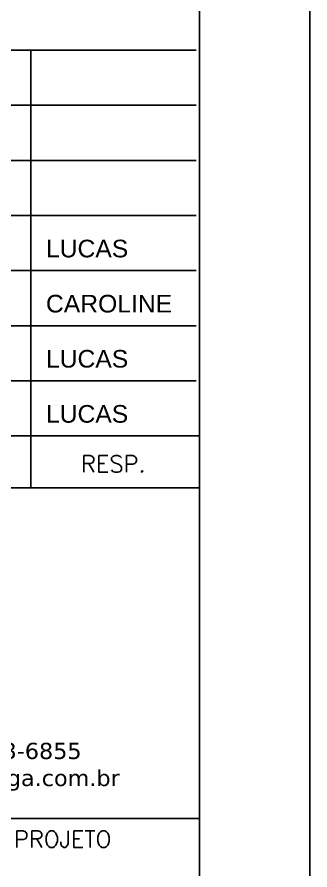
# Model space of a CAD drawing. Header units: millimetres. Extents: x 7530 to 14400, y -7174 to -2969.
# Drawn here: x 14267.4 to 14400, y -6610.9 to -6223.9 of the extents above; entities that cross this region are included whole.
import ezdxf

# ---------------------------------------------------------------- set-up
doc = ezdxf.new("R2010")
doc.units = ezdxf.units.MM
doc.header["$LTSCALE"] = 50
for name, color, linetype in [('CARIMBO', 7, 'Continuous'), ('F-LOGO', 7, 'Continuous'), ('F-MARGEM', 1, 'Continuous')]:
    doc.layers.add(name, color=color, linetype=linetype)
doc.styles.add('AR-REF', font='arial.ttf')
doc.styles.add('Graphite Light Narrow', font='')
doc.styles.add('STYLE3', font='romans.shx')
doc.styles.get('Graphite Light Narrow').set_extended_font_data('Graphite Light Narrow')

# ---------------------------------------------------------------- blocks, each defined once
blk = doc.blocks.new('A0-1L')
at = {"layer": 'F-MARGEM', "color": 2}
blk.add_line((137.4, 84.1), (137.4, 0), dxfattribs=at)
blk.add_lwpolyline([(0, 84.1), (137.4, 84.1), (137.4, 0), (0, 0)], close=True, dxfattribs=at)
at = {"layer": 'F-MARGEM', "color": 7}
blk.add_lwpolyline([(2.5, 83.1), (136.4, 83.1), (136.4, 1), (2.5, 1)], close=True, dxfattribs=at)
blk = doc.blocks.new('LOGO_CP')
at = {"layer": 'F-LOGO', "color": 1, "insert": (-131.02, -43.4), "char_height": 6.192, "width": 358.7696, "attachment_point": 1, "style": 'Graphite Light Narrow'}
blk.add_mtext('\\pi33.832;{\\fVerdana|b0|i0|c0|p34;AV.  BRIG. FARIA LIMA, 1853 - 4º ANDAR - SP   F:+55 (11) 3813-6855\\P\\pi29.068;e-mail: engenharia@claudiopuga.com.br  -  site:www.claudiopuga.com.br}', dxfattribs=at)

msp = doc.modelspace()

# ---------------------------------------------------------------- linework, layer by layer
at = {"layer": 'CARIMBO', "color": 1}
for p, q in [((14348.5, -6238.942), (13500, -6238.942)), ((14273.564, -6238.942), (14273.564, -6437.442)), ((14348.5, -6263.942), (13500, -6263.942)), ((14348.5, -6288.942), (13500, -6288.942)), ((14348.5, -6313.942), (13500, -6313.942)), ((14348.5, -6338.942), (13500, -6338.942)), ((14348.5, -6363.942), (13500, -6363.942)), ((14348.5, -6388.942), (13500, -6388.942))]:
    msp.add_line(p, q, dxfattribs=at)
at = {"layer": 'CARIMBO', "color": 6}
for p, q in [((14350, -6413.942), (13500, -6413.942)), ((14350, -6437.442), (13500, -6437.442)), ((14350, -6587.442), (13500, -6587.442))]:
    msp.add_line(p, q, dxfattribs=at)

# ---------------------------------------------------------------- block references
at = {"layer": 'F-LOGO', "xscale": 1.188858461142835, "yscale": 1.188858461142835, "zscale": 1.188858461142835}
msp.add_blockref('LOGO_CP', (14062.826, -6501.579), dxfattribs=at)
at = {"layer": 'F-MARGEM', "xscale": 50, "yscale": 50, "zscale": 50}
msp.add_blockref('A0-1L', (7530, -7173.635), dxfattribs=at)

# ---------------------------------------------------------------- texts
at = {"layer": 'CARIMBO', "color": 2, "style": 'STYLE3'}
for s, p in [('RESP.', (14296.325, -6430.389)), ('NÚMERO/CODIGO DO PROJETO', (14156.09, -6600.639))]:
    msp.add_text(s, height=7.5, dxfattribs=at).set_placement(p)
at = {"layer": 'CARIMBO', "color": 3, "style": 'AR-REF'}
for tag, p in [('LUCAS', (14280.462, -6332.957)), ('CAROLINE', (14280.462, -6357.957)), ('LUCAS', (14280.462, -6382.957)), ('LUCAS', (14280.462, -6407.957))]:
    msp.add_attdef(tag, p, '', height=8, dxfattribs=at)

doc.saveas('drawing.dxf')
